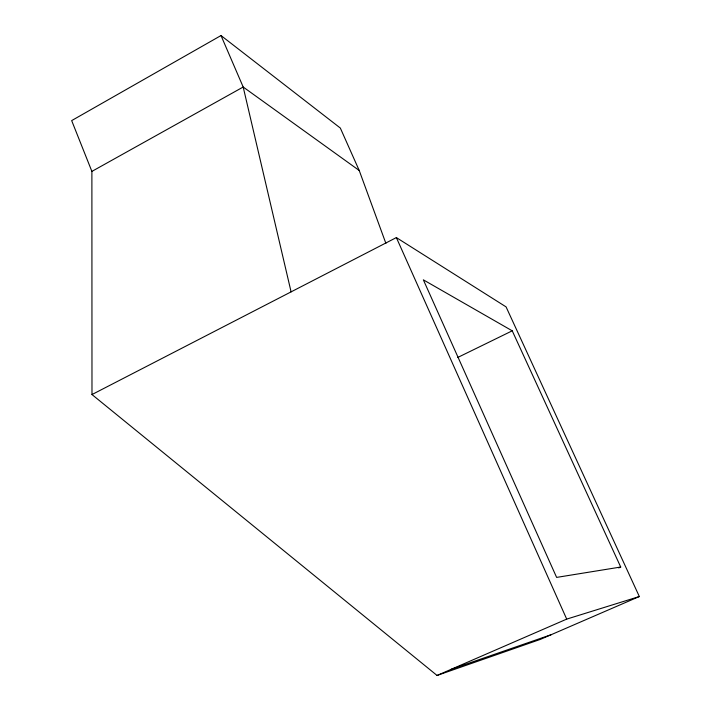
<?xml version="1.0" encoding="UTF-8"?>
<svg xmlns="http://www.w3.org/2000/svg" width="711" height="711" viewBox="0 0 711 711"><rect width="100%" height="100%" fill="white"/><g stroke="black" fill="none" stroke-linecap="round" stroke-linejoin="round"><path stroke-width="1.07" d="M385.877 243.358L359.224 170.489L340.329 128.051L221.005 35.55L71.669 120.603L91.888 171.404L91.986 394.552L437.052 675.45L540.316 639.402L639.331 596.529L506.081 306.894L396.365 237.581L91.986 394.552M91.888 171.404L243.189 87.018L359.224 170.489M457.751 357.464L512.231 330.819L620.712 567.031L618.677 567.929M437.052 675.45L566.711 619.112L639.331 596.529M451.174 669.318L551.149 634.71M620.712 567.031L556.624 577.403L423.356 279.841L512.231 330.819M396.365 237.581L566.711 619.112M221.005 35.55L243.189 87.018L291.092 291.865"/></g></svg>
